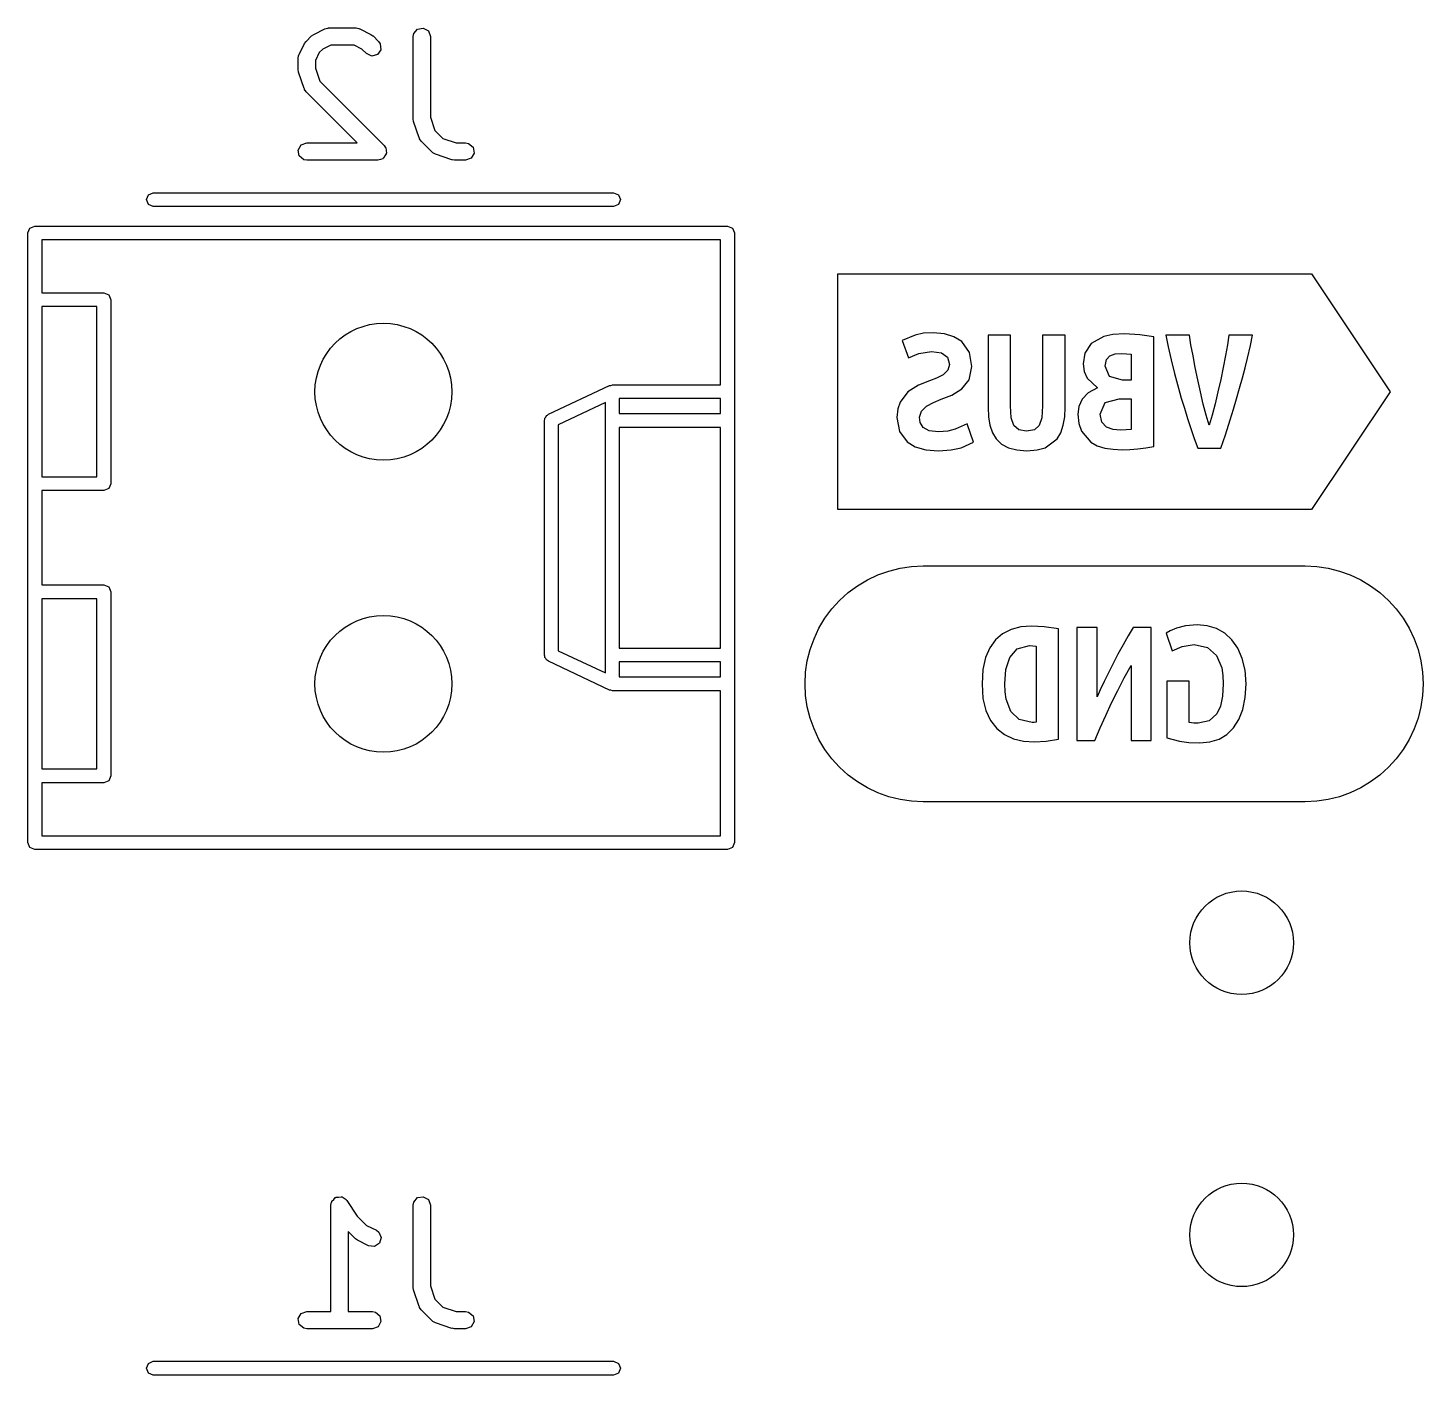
# Model space of a CAD drawing. Extents: x 15 to 417, y -138 to -107.
# Drawn here: x 14.69 to 26.82, y -120.31 to -108.6 of the extents above; entities that cross this region are included whole.
import ezdxf

# ---------------------------------------------------------------- set-up
doc = ezdxf.new("R2010")
doc.units = 0
doc.layers.add('BLACK', color=7, linetype='CONTINUOUS')

msp = doc.modelspace()

# ---------------------------------------------------------------- linework, layer by layer
at = {"layer": 'BLACK', "linetype": 'CONTINUOUS'}
for p, q in [((17.175, -108.653), (17.2703, -108.605)), ((17.2703, -108.605), (17.2952, -108.598)), ((17.2952, -108.598), (17.2996, -108.599)), ((17.2996, -108.599), (17.3038, -108.597)), ((17.3038, -108.597), (17.5419, -108.597)), ((17.5419, -108.597), (17.5676, -108.602)), ((17.5676, -108.602), (17.571, -108.605)), ((17.571, -108.605), (17.5754, -108.605)), ((17.5754, -108.605), (17.6707, -108.653)), ((18.0383, -108.672), (18.0429, -108.647)), ((18.0429, -108.647), (18.0758, -108.607)), ((18.0758, -108.607), (18.1264, -108.599)), ((18.1264, -108.599), (18.1708, -108.624)), ((18.1708, -108.624), (18.1883, -108.672)), ((17.0463, -108.829), (17.0939, -108.734)), ((17.0939, -108.734), (17.1072, -108.716)), ((17.1072, -108.716), (17.1079, -108.715)), ((17.1079, -108.715), (17.1555, -108.667)), ((17.1555, -108.667), (17.1739, -108.654)), ((17.1739, -108.654), (17.175, -108.653)), ((17.3215, -108.747), (17.253, -108.782)), ((17.5242, -108.747), (17.3215, -108.747)), ((17.5927, -108.782), (17.5242, -108.747)), ((17.6707, -108.653), (17.6887, -108.666)), ((17.6887, -108.666), (17.6902, -108.667)), ((17.6902, -108.667), (17.7378, -108.715)), ((17.7378, -108.715), (17.7527, -108.736)), ((17.7527, -108.736), (17.7572, -108.787)), ((18.0383, -109.387), (18.0383, -108.672)), ((18.1883, -108.672), (18.1883, -109.374)), ((17.0383, -108.863), (17.0429, -108.837)), ((17.0383, -108.958), (17.0383, -108.863)), ((17.0429, -108.837), (17.0457, -108.834)), ((17.0457, -108.834), (17.0463, -108.829)), ((17.2226, -108.812), (17.1883, -108.881)), ((17.1883, -108.881), (17.1883, -108.946)), ((17.253, -108.782), (17.2226, -108.812)), ((17.6317, -108.821), (17.5927, -108.782)), ((17.6782, -108.842), (17.6317, -108.821)), ((17.7278, -108.829), (17.6782, -108.842)), ((17.7572, -108.787), (17.7278, -108.829)), ((17.0389, -108.96), (17.0383, -108.958)), ((17.0422, -108.982), (17.0389, -108.96)), ((17.0898, -109.125), (17.0422, -108.982)), ((17.1883, -108.946), (17.2265, -109.06)), ((17.0926, -109.128), (17.0898, -109.125)), ((17.093, -109.133), (17.0926, -109.128)), ((17.2265, -109.06), (17.7854, -109.619)), ((17.1079, -109.154), (17.093, -109.133)), ((17.5513, -109.597), (17.1079, -109.154)), ((18.1883, -109.374), (18.2265, -109.489)), ((18.0389, -109.388), (18.0383, -109.387)), ((18.0422, -109.41), (18.0389, -109.388)), ((18.0898, -109.553), (18.0422, -109.41)), ((18.2265, -109.489), (18.2967, -109.559)), ((17.0395, -109.659), (17.0651, -109.615)), ((17.0651, -109.615), (17.1133, -109.597)), ((17.1133, -109.597), (17.5513, -109.597)), ((18.0926, -109.557), (18.0898, -109.553)), ((18.093, -109.561), (18.0926, -109.557)), ((18.1079, -109.583), (18.093, -109.561)), ((18.2032, -109.678), (18.1079, -109.583)), ((18.2967, -109.559), (18.4112, -109.597)), ((18.4112, -109.597), (18.4943, -109.597)), ((18.4943, -109.597), (18.5199, -109.602)), ((18.5199, -109.602), (18.5592, -109.635)), ((17.0484, -109.71), (17.0395, -109.659)), ((17.0877, -109.743), (17.0484, -109.71)), ((17.7754, -109.734), (17.7536, -109.74)), ((17.7774, -109.731), (17.7754, -109.734)), ((17.7806, -109.73), (17.7774, -109.731)), ((17.7919, -109.71), (17.7806, -109.73)), ((17.7854, -109.619), (17.7948, -109.633)), ((17.8048, -109.692), (17.7919, -109.71)), ((17.7948, -109.633), (17.7973, -109.635)), ((17.7973, -109.635), (17.7977, -109.637)), ((17.7977, -109.637), (17.8004, -109.641)), ((17.8004, -109.641), (17.8023, -109.663)), ((17.8023, -109.663), (17.8062, -109.685)), ((17.8062, -109.685), (17.8045, -109.688)), ((17.8045, -109.688), (17.8048, -109.692)), ((18.2072, -109.68), (18.2032, -109.678)), ((18.2096, -109.684), (18.2072, -109.68)), ((18.2325, -109.696), (18.2096, -109.684)), ((18.3753, -109.744), (18.2325, -109.696)), ((18.5425, -109.73), (18.4943, -109.747)), ((18.5681, -109.685), (18.5425, -109.73)), ((18.5592, -109.635), (18.5681, -109.685)), ((17.1133, -109.747), (17.0877, -109.743)), ((17.7324, -109.747), (17.1133, -109.747)), ((17.7536, -109.74), (17.7324, -109.747)), ((18.377, -109.743), (18.3753, -109.744)), ((18.399, -109.747), (18.377, -109.743)), ((18.4943, -109.747), (18.399, -109.747)), ((15.72, -110.09), (15.7376, -110.048)), ((15.7376, -110.132), (15.72, -110.09)), ((15.7376, -110.048), (15.78, -110.03)), ((15.78, -110.03), (19.78, -110.03)), ((19.78, -110.03), (19.8224, -110.048)), ((19.8224, -110.048), (19.84, -110.09)), ((19.84, -110.09), (19.8224, -110.132)), ((15.78, -110.15), (15.7376, -110.132)), ((19.78, -110.15), (15.78, -110.15)), ((19.8224, -110.132), (19.78, -110.15)), ((14.69, -110.38), (14.7076, -110.338)), ((14.7076, -110.338), (14.75, -110.32)), ((14.75, -110.32), (20.77, -110.32)), ((20.77, -110.32), (20.8124, -110.338)), ((20.8124, -110.338), (20.83, -110.38)), ((14.69, -115.68), (14.69, -110.38)), ((20.71, -110.44), (14.81, -110.44)), ((14.81, -110.44), (14.81, -110.9)), ((20.71, -111.7), (20.71, -110.44)), ((20.83, -110.38), (20.83, -115.68)), ((21.7301, -110.735), (25.8463, -110.735)), ((21.7301, -112.785), (21.7301, -110.735)), ((25.8463, -110.735), (26.5299, -111.76)), ((14.81, -110.9), (15.35, -110.9)), ((15.35, -110.9), (15.3924, -110.918)), ((15.3924, -110.918), (15.41, -110.96)), ((14.81, -111.02), (14.81, -112.5)), ((15.29, -111.02), (14.81, -111.02)), ((15.29, -112.5), (15.29, -111.02)), ((15.41, -110.96), (15.41, -112.56)), ((22.4007, -111.268), (22.2872, -111.314)), ((22.2872, -111.314), (22.3444, -111.465)), ((22.474, -111.252), (22.4007, -111.268)), ((22.5587, -111.247), (22.474, -111.252)), ((22.656, -111.256), (22.5587, -111.247)), ((22.7382, -111.282), (22.656, -111.256)), ((22.8055, -111.325), (22.7382, -111.282)), ((23.0349, -111.269), (23.0349, -111.897)), ((23.2302, -111.269), (23.0349, -111.269)), ((23.2302, -111.882), (23.2302, -111.269)), ((23.7049, -111.269), (23.508, -111.269)), ((23.508, -111.269), (23.508, -111.884)), ((23.7049, -111.897), (23.7049, -111.269)), ((24.0398, -111.281), (23.9303, -111.342)), ((24.12, -111.264), (24.0398, -111.281)), ((24.2208, -111.258), (24.12, -111.264)), ((24.3526, -111.265), (24.2208, -111.258)), ((24.4748, -111.282), (24.3526, -111.265)), ((24.4748, -112.236), (24.4748, -111.282)), ((24.7844, -111.269), (24.5796, -111.269)), ((24.5796, -111.269), (24.6008, -111.37)), ((24.7986, -111.352), (24.7844, -111.269)), ((25.1273, -111.269), (25.1154, -111.352)), ((25.3336, -111.269), (25.1273, -111.269)), ((25.3154, -111.358), (25.3336, -111.269)), ((22.3444, -111.465), (22.4325, -111.427)), ((22.4325, -111.427), (22.5444, -111.411)), ((22.5444, -111.411), (22.6308, -111.423)), ((22.6308, -111.423), (22.6827, -111.461)), ((22.8728, -111.418), (22.8055, -111.325)), ((22.8952, -111.541), (22.8728, -111.418)), ((23.8763, -111.425), (23.862, -111.517)), ((23.9303, -111.342), (23.8763, -111.425)), ((24.0938, -111.448), (24.1382, -111.432)), ((24.1382, -111.432), (24.1906, -111.428)), ((24.1906, -111.428), (24.2367, -111.43)), ((24.2367, -111.43), (24.2795, -111.435)), ((24.2795, -111.435), (24.2795, -111.66)), ((24.6008, -111.37), (24.6264, -111.482)), ((24.8161, -111.447), (24.7986, -111.352)), ((25.1154, -111.352), (25.0987, -111.446)), ((25.2892, -111.469), (25.3154, -111.358)), ((22.6827, -111.461), (22.7, -111.523)), ((22.7, -111.523), (22.6841, -111.573)), ((22.8698, -111.658), (22.8952, -111.541)), ((23.862, -111.517), (23.8706, -111.583)), ((24.0525, -111.538), (24.0636, -111.481)), ((24.0906, -111.627), (24.0525, -111.538)), ((24.0636, -111.481), (24.0938, -111.448)), ((24.6264, -111.482), (24.6562, -111.603)), ((24.836, -111.55), (24.8161, -111.447)), ((24.8574, -111.656), (24.836, -111.55)), ((25.0786, -111.549), (25.0566, -111.654)), ((25.0987, -111.446), (25.0786, -111.549)), ((25.2454, -111.639), (25.2682, -111.553)), ((25.2682, -111.553), (25.2892, -111.469)), ((22.5269, -111.665), (22.4309, -111.704)), ((22.5881, -111.641), (22.5269, -111.665)), ((22.6436, -111.612), (22.5881, -111.641)), ((22.6841, -111.573), (22.6436, -111.612)), ((22.8055, -111.736), (22.8698, -111.658)), ((23.8706, -111.583), (23.8962, -111.641)), ((23.8962, -111.641), (23.9874, -111.727)), ((24.2033, -111.66), (24.0906, -111.627)), ((24.2795, -111.66), (24.2033, -111.66)), ((24.6562, -111.603), (24.6899, -111.729)), ((24.8804, -111.762), (24.8574, -111.656)), ((25.0566, -111.654), (25.0328, -111.761)), ((25.2209, -111.729), (25.2454, -111.639)), ((19.2144, -111.956), (19.7444, -111.706)), ((19.7444, -111.706), (19.7577, -111.705)), ((19.7577, -111.705), (19.77, -111.7)), ((19.77, -111.7), (20.71, -111.7)), ((22.3388, -111.761), (22.2698, -111.85)), ((22.4309, -111.704), (22.3388, -111.761)), ((22.6269, -111.825), (22.719, -111.789)), ((22.719, -111.789), (22.8055, -111.736)), ((23.9035, -111.77), (23.8517, -111.825)), ((23.9874, -111.727), (23.9035, -111.77)), ((24.6899, -111.729), (24.7145, -111.816)), ((24.905, -111.867), (24.8804, -111.762)), ((25.0328, -111.761), (25.0074, -111.866)), ((25.195, -111.821), (25.2209, -111.729)), ((26.5299, -111.76), (25.8463, -112.785)), ((19.71, -111.855), (19.3, -112.048)), ((19.71, -114.205), (19.71, -111.855)), ((19.83, -111.82), (19.83, -111.95)), ((20.71, -111.82), (19.83, -111.82)), ((20.71, -111.95), (20.71, -111.82)), ((22.2495, -111.91), (22.2428, -111.984)), ((22.2698, -111.85), (22.2495, -111.91)), ((22.4555, -111.928), (22.4999, -111.886)), ((22.4999, -111.886), (22.5603, -111.853)), ((22.5603, -111.853), (22.6269, -111.825)), ((23.0349, -111.897), (23.0389, -111.978)), ((23.2365, -111.986), (23.2302, -111.882)), ((23.508, -111.884), (23.5017, -111.988)), ((23.7009, -111.978), (23.7049, -111.897)), ((23.8249, -111.889), (23.816, -111.955)), ((23.8517, -111.825), (23.8249, -111.889)), ((24.0081, -111.955), (24.0533, -111.853)), ((24.0533, -111.853), (24.1748, -111.822)), ((24.1748, -111.822), (24.2795, -111.822)), ((24.2795, -111.822), (24.2795, -112.089)), ((24.7145, -111.816), (24.7407, -111.904)), ((24.7407, -111.904), (24.7685, -111.993)), ((24.9304, -111.965), (24.905, -111.867)), ((25.0074, -111.866), (24.9814, -111.964)), ((25.14, -112.004), (25.168, -111.912)), ((25.168, -111.912), (25.195, -111.821)), ((19.18, -112.01), (19.184, -112)), ((19.18, -114.05), (19.18, -112.01)), ((19.1835, -111.99), (19.1925, -111.98)), ((19.184, -112), (19.1835, -111.99)), ((19.1925, -111.98), (19.1976, -111.968)), ((19.1976, -111.968), (19.2073, -111.964)), ((19.2073, -111.964), (19.2144, -111.956)), ((19.83, -111.95), (20.71, -111.95)), ((22.2428, -111.984), (22.2652, -112.106)), ((22.438, -111.982), (22.4555, -111.928)), ((22.4452, -112.029), (22.438, -111.982)), ((22.4714, -112.07), (22.4452, -112.029)), ((22.8524, -112.039), (22.75, -112.087)), ((22.9095, -112.198), (22.8524, -112.039)), ((23.0389, -111.978), (23.0508, -112.052)), ((23.2588, -112.054), (23.2365, -111.986)), ((23.5017, -111.988), (23.4802, -112.055)), ((23.689, -112.052), (23.7009, -111.978)), ((23.816, -111.955), (23.8235, -112.037)), ((23.8235, -112.037), (23.8461, -112.104)), ((24.0239, -112.026), (24.0081, -111.955)), ((24.0644, -112.069), (24.0239, -112.026)), ((24.7685, -111.993), (24.7974, -112.081)), ((24.9558, -112.052), (24.9304, -111.965)), ((24.9814, -111.964), (24.9558, -112.052)), ((25.0983, -112.135), (25.14, -112.004)), ((19.3, -112.048), (19.3, -114.012)), ((19.83, -112.07), (19.83, -113.99)), ((20.71, -112.07), (19.83, -112.07)), ((20.71, -113.99), (20.71, -112.07)), ((22.2652, -112.106), (22.3325, -112.197)), ((22.523, -112.099), (22.4714, -112.07)), ((22.6047, -112.109), (22.523, -112.099)), ((22.6839, -112.104), (22.6047, -112.109)), ((22.75, -112.087), (22.6839, -112.104)), ((23.0508, -112.052), (23.0726, -112.117)), ((23.0726, -112.117), (23.1064, -112.171)), ((23.3016, -112.092), (23.2588, -112.054)), ((23.3699, -112.103), (23.3016, -112.092)), ((23.4382, -112.092), (23.3699, -112.103)), ((23.4802, -112.055), (23.4382, -112.092)), ((23.635, -112.171), (23.6676, -112.117)), ((23.6676, -112.117), (23.689, -112.052)), ((23.8461, -112.104), (23.9279, -112.199)), ((24.1208, -112.089), (24.0644, -112.069)), ((24.1859, -112.095), (24.1208, -112.089)), ((24.2343, -112.093), (24.1859, -112.095)), ((24.2795, -112.089), (24.2343, -112.093)), ((24.7974, -112.081), (24.827, -112.168)), ((25.059, -112.252), (25.0983, -112.135)), ((22.3325, -112.197), (22.4026, -112.239)), ((22.4026, -112.239), (22.4933, -112.264)), ((22.4933, -112.264), (22.6047, -112.273)), ((22.6047, -112.273), (22.7147, -112.266)), ((22.7147, -112.266), (22.8, -112.247)), ((22.8, -112.247), (22.9095, -112.198)), ((23.1064, -112.171), (23.1524, -112.215)), ((23.1524, -112.215), (23.2111, -112.247)), ((23.2111, -112.247), (23.2842, -112.266)), ((23.2842, -112.266), (23.3731, -112.273)), ((23.3731, -112.273), (23.4606, -112.266)), ((23.4606, -112.266), (23.5326, -112.247)), ((23.5326, -112.247), (23.635, -112.171)), ((23.9279, -112.199), (23.9843, -112.23)), ((23.9843, -112.23), (24.0501, -112.25)), ((24.0501, -112.25), (24.1234, -112.261)), ((24.1234, -112.261), (24.2017, -112.265)), ((24.2017, -112.265), (24.268, -112.263)), ((24.268, -112.263), (24.3367, -112.258)), ((24.3367, -112.258), (24.4061, -112.249)), ((24.4061, -112.249), (24.4748, -112.236)), ((24.827, -112.168), (24.8574, -112.252)), ((24.8574, -112.252), (25.059, -112.252)), ((14.81, -112.5), (15.29, -112.5)), ((15.35, -112.62), (14.81, -112.62)), ((14.81, -112.62), (14.81, -113.44)), ((15.3924, -112.602), (15.35, -112.62)), ((15.41, -112.56), (15.3924, -112.602)), ((25.8463, -112.785), (21.7301, -112.785)), ((21.9862, -113.396), (22.0772, -113.353)), ((22.0772, -113.353), (22.172, -113.319)), ((22.172, -113.319), (22.2696, -113.294)), ((22.2696, -113.294), (22.3691, -113.28)), ((22.3691, -113.28), (22.4696, -113.275)), ((22.4696, -113.275), (25.7904, -113.275)), ((25.7904, -113.275), (25.8909, -113.28)), ((25.8909, -113.28), (25.9904, -113.294)), ((25.9904, -113.294), (26.088, -113.319)), ((26.088, -113.319), (26.1828, -113.353)), ((26.1828, -113.353), (26.2738, -113.396)), ((14.81, -113.44), (15.35, -113.44)), ((15.35, -113.44), (15.3924, -113.458)), ((15.3924, -113.458), (15.41, -113.5)), ((21.8191, -113.507), (21.8999, -113.447)), ((21.8999, -113.447), (21.9862, -113.396)), ((26.2738, -113.396), (26.3601, -113.447)), ((26.3601, -113.447), (26.4409, -113.507)), ((14.81, -113.56), (14.81, -115.04)), ((15.29, -113.56), (14.81, -113.56)), ((15.29, -115.04), (15.29, -113.56)), ((15.41, -113.5), (15.41, -115.1)), ((21.677, -113.649), (21.7445, -113.575)), ((21.7445, -113.575), (21.8191, -113.507)), ((26.4409, -113.507), (26.5155, -113.575)), ((26.5155, -113.575), (26.583, -113.649)), ((21.5653, -113.817), (21.617, -113.73)), ((21.617, -113.73), (21.677, -113.649)), ((26.583, -113.649), (26.643, -113.73)), ((26.643, -113.73), (26.6947, -113.817)), ((21.5223, -113.908), (21.5653, -113.817)), ((23.2354, -113.827), (23.1614, -113.864)), ((23.3198, -113.805), (23.2354, -113.827)), ((23.4124, -113.798), (23.3198, -113.805)), ((23.522, -113.803), (23.4124, -113.798)), ((23.6474, -113.822), (23.522, -113.803)), ((23.6474, -114.781), (23.6474, -113.822)), ((23.8061, -113.809), (23.8061, -114.792)), ((23.9824, -113.809), (23.8061, -113.809)), ((23.9824, -114.414), (23.9824, -113.809)), ((24.2967, -113.809), (24.2522, -113.882)), ((24.4538, -113.809), (24.2967, -113.809)), ((24.4538, -114.792), (24.4538, -113.809)), ((24.6166, -113.84), (24.584, -113.859)), ((24.584, -113.859), (24.6348, -114.014)), ((24.6713, -113.816), (24.6166, -113.84)), ((24.7499, -113.796), (24.6713, -113.816)), ((24.8523, -113.787), (24.7499, -113.796)), ((24.9384, -113.795), (24.8523, -113.787)), ((25.019, -113.82), (24.9384, -113.795)), ((25.0916, -113.86), (25.019, -113.82)), ((25.1539, -113.917), (25.0916, -113.86)), ((26.6947, -113.817), (26.7377, -113.908)), ((21.4884, -114.002), (21.5223, -113.908)), ((23.0997, -113.917), (23.0503, -113.986)), ((23.1614, -113.864), (23.0997, -113.917)), ((23.2886, -113.996), (23.395, -113.968)), ((23.395, -113.968), (23.4236, -113.969)), ((23.4236, -113.969), (23.4521, -113.973)), ((23.4521, -113.973), (23.4521, -114.633)), ((24.2078, -113.961), (24.1639, -114.043)), ((24.2522, -113.882), (24.2078, -113.961)), ((24.6348, -114.014), (24.7205, -113.975)), ((24.7205, -113.975), (24.8253, -113.957)), ((24.8253, -113.957), (24.9428, -113.983)), ((25.2051, -113.99), (25.1539, -113.917)), ((26.7377, -113.908), (26.7716, -114.002)), ((19.184, -114.06), (19.18, -114.05)), ((19.1835, -114.07), (19.184, -114.06)), ((19.1925, -114.08), (19.1835, -114.07)), ((19.1976, -114.092), (19.1925, -114.08)), ((19.2073, -114.096), (19.1976, -114.092)), ((19.2144, -114.104), (19.2073, -114.096)), ((19.3, -114.012), (19.71, -114.205)), ((19.83, -113.99), (20.71, -113.99)), ((21.4492, -114.199), (21.4639, -114.1)), ((21.4639, -114.1), (21.4884, -114.002)), ((23.0132, -114.072), (22.99, -114.176)), ((23.0503, -113.986), (23.0132, -114.072)), ((23.1902, -114.176), (23.2235, -114.07)), ((23.2235, -114.07), (23.2886, -113.996)), ((24.1639, -114.043), (24.1213, -114.124)), ((24.9428, -113.983), (25.0214, -114.053)), ((25.0214, -114.053), (25.0658, -114.161)), ((25.2444, -114.079), (25.2051, -113.99)), ((25.2694, -114.182), (25.2444, -114.079)), ((26.7716, -114.002), (26.7961, -114.1)), ((26.7961, -114.1), (26.8108, -114.199)), ((19.7444, -114.354), (19.2144, -114.104)), ((19.83, -114.11), (19.83, -114.24)), ((20.71, -114.11), (19.83, -114.11)), ((20.71, -114.24), (20.71, -114.11)), ((21.4442, -114.3), (21.4492, -114.199)), ((22.99, -114.176), (22.9822, -114.3)), ((23.1807, -114.3), (23.1902, -114.176)), ((24.0808, -114.204), (24.0435, -114.281)), ((24.1213, -114.124), (24.0808, -114.204)), ((24.2186, -114.249), (24.2776, -114.14)), ((24.2776, -114.14), (24.2776, -114.792)), ((25.0658, -114.161), (25.076, -114.227)), ((25.2778, -114.3), (25.2694, -114.182)), ((26.8108, -114.199), (26.8158, -114.3)), ((19.83, -114.24), (20.71, -114.24)), ((21.4492, -114.401), (21.4442, -114.3)), ((22.9822, -114.3), (22.9908, -114.426)), ((23.1837, -114.37), (23.1807, -114.3)), ((24.0435, -114.281), (24.0103, -114.352)), ((24.1623, -114.357), (24.2186, -114.249)), ((24.7841, -114.278), (24.5888, -114.278)), ((24.5888, -114.278), (24.5888, -114.768)), ((24.7841, -114.637), (24.7841, -114.278)), ((25.0793, -114.3), (25.0732, -114.407)), ((25.076, -114.227), (25.0793, -114.3)), ((25.2706, -114.419), (25.2778, -114.3)), ((26.8158, -114.3), (26.8108, -114.401)), ((19.7577, -114.355), (19.7444, -114.354)), ((19.77, -114.36), (19.7577, -114.355)), ((20.71, -114.36), (19.77, -114.36)), ((20.71, -115.62), (20.71, -114.36)), ((21.4639, -114.5), (21.4492, -114.401)), ((22.9908, -114.426), (23.0164, -114.533)), ((23.1926, -114.434), (23.1837, -114.37)), ((23.2323, -114.54), (23.1926, -114.434)), ((24.0103, -114.352), (23.9824, -114.414)), ((24.0575, -114.574), (24.1086, -114.466)), ((24.1086, -114.466), (24.1623, -114.357)), ((25.0732, -114.407), (25.0546, -114.494)), ((25.2492, -114.523), (25.2706, -114.419)), ((26.8108, -114.401), (26.7961, -114.5)), ((21.4884, -114.598), (21.4639, -114.5)), ((23.0164, -114.533), (23.057, -114.62)), ((23.3053, -114.61), (23.2323, -114.54)), ((24.0091, -114.683), (24.0575, -114.574)), ((25.0238, -114.56), (24.9551, -114.622)), ((25.0546, -114.494), (25.0238, -114.56)), ((25.2147, -114.611), (25.2492, -114.523)), ((26.7961, -114.5), (26.7716, -114.598)), ((21.5223, -114.692), (21.4884, -114.598)), ((21.5653, -114.783), (21.5223, -114.692)), ((23.057, -114.62), (23.1108, -114.689)), ((23.1108, -114.689), (23.1769, -114.741)), ((23.4172, -114.635), (23.3053, -114.61)), ((23.4347, -114.635), (23.4172, -114.635)), ((23.4521, -114.633), (23.4347, -114.635)), ((23.9633, -114.792), (24.0091, -114.683)), ((24.8222, -114.641), (24.7841, -114.637)), ((24.8603, -114.643), (24.8222, -114.641)), ((24.9551, -114.622), (24.8603, -114.643)), ((25.1105, -114.74), (25.1682, -114.683)), ((25.1682, -114.683), (25.2147, -114.611)), ((26.7377, -114.692), (26.6947, -114.783)), ((26.7716, -114.598), (26.7377, -114.692)), ((21.617, -114.87), (21.5653, -114.783)), ((23.1769, -114.741), (23.2545, -114.777)), ((23.2545, -114.777), (23.342, -114.798)), ((23.342, -114.798), (23.4378, -114.805)), ((23.4378, -114.805), (23.5402, -114.799)), ((23.5402, -114.799), (23.6474, -114.781)), ((23.8061, -114.792), (23.9633, -114.792)), ((24.2776, -114.792), (24.4538, -114.792)), ((24.5888, -114.768), (24.6975, -114.797)), ((24.6975, -114.797), (24.7791, -114.809)), ((24.7791, -114.809), (24.8761, -114.813)), ((24.8761, -114.813), (24.9636, -114.805)), ((24.9636, -114.805), (25.042, -114.78)), ((25.042, -114.78), (25.1105, -114.74)), ((26.6947, -114.783), (26.643, -114.87)), ((21.677, -114.951), (21.617, -114.87)), ((21.7445, -115.025), (21.677, -114.951)), ((26.583, -114.951), (26.5155, -115.025)), ((26.643, -114.87), (26.583, -114.951)), ((14.81, -115.04), (15.29, -115.04)), ((21.8191, -115.093), (21.7445, -115.025)), ((26.5155, -115.025), (26.4409, -115.093)), ((15.35, -115.16), (14.81, -115.16)), ((14.81, -115.16), (14.81, -115.62)), ((15.3924, -115.142), (15.35, -115.16)), ((15.41, -115.1), (15.3924, -115.142)), ((21.8999, -115.153), (21.8191, -115.093)), ((21.9862, -115.204), (21.8999, -115.153)), ((26.3601, -115.153), (26.2738, -115.204)), ((26.4409, -115.093), (26.3601, -115.153)), ((22.0772, -115.247), (21.9862, -115.204)), ((22.172, -115.281), (22.0772, -115.247)), ((22.2696, -115.306), (22.172, -115.281)), ((22.3691, -115.32), (22.2696, -115.306)), ((25.9904, -115.306), (25.8909, -115.32)), ((26.088, -115.281), (25.9904, -115.306)), ((26.1828, -115.247), (26.088, -115.281)), ((26.2738, -115.204), (26.1828, -115.247)), ((22.4696, -115.325), (22.3691, -115.32)), ((25.7904, -115.325), (22.4696, -115.325)), ((25.8909, -115.32), (25.7904, -115.325)), ((14.7076, -115.722), (14.69, -115.68)), ((14.81, -115.62), (20.71, -115.62)), ((20.83, -115.68), (20.8124, -115.722)), ((14.75, -115.74), (14.7076, -115.722)), ((20.77, -115.74), (14.75, -115.74)), ((20.8124, -115.722), (20.77, -115.74)), ((17.324, -118.832), (17.3286, -118.807)), ((17.324, -119.757), (17.324, -118.832)), ((17.3286, -118.807), (17.3313, -118.803)), ((17.3313, -118.803), (17.3318, -118.799)), ((17.3318, -118.799), (17.3476, -118.784)), ((17.3476, -118.784), (17.3615, -118.767)), ((17.3615, -118.767), (17.3658, -118.767)), ((17.3658, -118.767), (17.3689, -118.764)), ((17.3689, -118.764), (17.3906, -118.762)), ((17.3906, -118.762), (17.4121, -118.759)), ((17.4121, -118.759), (17.4158, -118.761)), ((17.4158, -118.761), (17.4201, -118.76)), ((17.4201, -118.76), (17.4376, -118.773)), ((17.4376, -118.773), (17.4565, -118.784)), ((17.4565, -118.784), (17.458, -118.788)), ((17.458, -118.788), (17.4615, -118.791)), ((17.4615, -118.791), (17.5526, -118.927)), ((18.0383, -118.832), (18.0429, -118.807)), ((18.0383, -119.547), (18.0383, -118.832)), ((18.0429, -118.807), (18.0758, -118.767)), ((18.0758, -118.767), (18.1264, -118.759)), ((18.1264, -118.759), (18.1708, -118.784)), ((18.1708, -118.784), (18.1883, -118.832)), ((18.1883, -118.832), (18.1883, -119.534)), ((17.5526, -118.927), (17.6339, -119.009)), ((17.5365, -119.124), (17.474, -119.061)), ((17.474, -119.061), (17.474, -119.757)), ((17.6339, -119.009), (17.7183, -119.051)), ((17.7183, -119.051), (17.7392, -119.067)), ((17.7392, -119.067), (17.7596, -119.114)), ((17.538, -119.124), (17.5365, -119.124)), ((17.556, -119.138), (17.538, -119.124)), ((17.6512, -119.185), (17.556, -119.138)), ((17.7022, -119.191), (17.6512, -119.185)), ((17.745, -119.163), (17.7022, -119.191)), ((17.7596, -119.114), (17.745, -119.163)), ((18.0389, -119.548), (18.0383, -119.547)), ((18.0422, -119.57), (18.0389, -119.548)), ((18.1883, -119.534), (18.2265, -119.649)), ((18.0898, -119.713), (18.0422, -119.57)), ((18.2265, -119.649), (18.2967, -119.719)), ((17.0395, -119.819), (17.0651, -119.775)), ((17.0651, -119.775), (17.1133, -119.757)), ((17.1133, -119.757), (17.324, -119.757)), ((17.474, -119.757), (17.6848, -119.757)), ((17.6848, -119.757), (17.7104, -119.762)), ((17.7104, -119.762), (17.7497, -119.795)), ((17.7497, -119.795), (17.7586, -119.845)), ((18.0926, -119.717), (18.0898, -119.713)), ((18.093, -119.721), (18.0926, -119.717)), ((18.1079, -119.743), (18.093, -119.721)), ((18.2032, -119.838), (18.1079, -119.743)), ((18.2967, -119.719), (18.4112, -119.757)), ((18.4112, -119.757), (18.4943, -119.757)), ((18.4943, -119.757), (18.5199, -119.762)), ((18.5199, -119.762), (18.5592, -119.795)), ((18.5592, -119.795), (18.5681, -119.845)), ((17.0484, -119.87), (17.0395, -119.819)), ((17.0877, -119.903), (17.0484, -119.87)), ((17.1133, -119.907), (17.0877, -119.903)), ((17.6848, -119.907), (17.1133, -119.907)), ((17.733, -119.89), (17.6848, -119.907)), ((17.7586, -119.845), (17.733, -119.89)), ((18.2072, -119.84), (18.2032, -119.838)), ((18.2096, -119.844), (18.2072, -119.84)), ((18.2325, -119.856), (18.2096, -119.844)), ((18.3753, -119.904), (18.2325, -119.856)), ((18.377, -119.903), (18.3753, -119.904)), ((18.399, -119.907), (18.377, -119.903)), ((18.4943, -119.907), (18.399, -119.907)), ((18.5425, -119.89), (18.4943, -119.907)), ((18.5681, -119.845), (18.5425, -119.89)), ((15.72, -120.25), (15.7376, -120.208)), ((15.7376, -120.292), (15.72, -120.25)), ((15.7376, -120.208), (15.78, -120.19)), ((15.78, -120.19), (19.78, -120.19)), ((19.78, -120.19), (19.8224, -120.208)), ((19.8224, -120.208), (19.84, -120.25)), ((19.84, -120.25), (19.8224, -120.292)), ((15.78, -120.31), (15.7376, -120.292)), ((19.78, -120.31), (15.78, -120.31)), ((19.8224, -120.292), (19.78, -120.31))]:
    msp.add_line(p, q, dxfattribs=at)
at = {"layer": 'BLACK'}
for centre, radius in [((17.78, -111.76), 0.595), ((17.78, -114.3), 0.595), ((25.239, -116.551), 0.45), ((25.239, -119.091), 0.45)]:
    msp.add_circle(centre, radius, dxfattribs=at)

doc.saveas('drawing.dxf')
